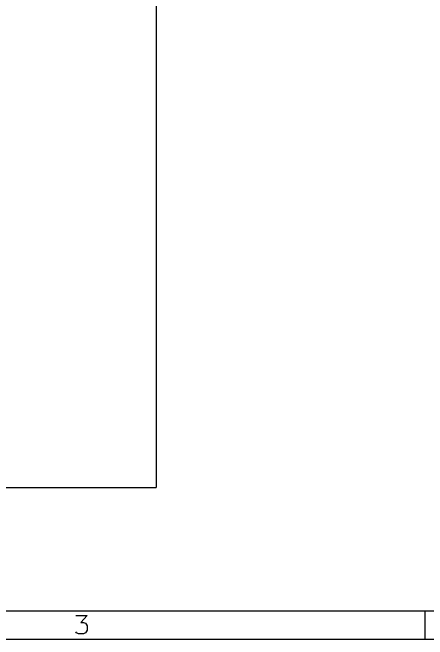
# Model space of a CAD drawing. Header units: millimetres. Extents: x 10 to 287, y -200 to -10.
# Drawn here: x 130.81 to 160.18, y -200.01 to -155.59 of the extents above; entities that cross this region are included whole.
import ezdxf

# ---------------------------------------------------------------- set-up
doc = ezdxf.new("R2010")
doc.units = ezdxf.units.MM
doc.layers.add('BLUE', color=174, linetype='CONTINUOUS')
doc.layers.add('RED', color=14, linetype='CONTINUOUS')

msp = doc.modelspace()

# ---------------------------------------------------------------- linework, layer by layer
at = {"layer": 'BLUE', "linetype": 'CONTINUOUS'}
for p in [(140.97, -50.8), (102.87, -189.23)]:
    msp.add_line(p, (140.97, -189.23), dxfattribs=at)
at = {"layer": 'RED', "linetype": 'CONTINUOUS'}
for p, q in [((285.0022, -198.0072), (12, -198.0072)), ((160, -198.0072), (160, -200.0072)), ((135.2843, -198.3009), (136.089, -198.3009)), ((136.089, -198.3009), (135.6557, -198.7961)), ((135.6557, -198.7961), (135.8414, -198.7961)), ((135.8414, -198.7961), (135.9652, -198.858)), ((135.9652, -198.858), (136.0271, -198.9199)), ((136.0271, -198.9199), (136.089, -199.0437)), ((136.089, -199.3532), (136.0271, -199.477)), ((136.089, -199.0437), (136.089, -199.3532)), ((135.3462, -199.539), (135.2843, -199.477)), ((135.47, -199.6009), (135.3462, -199.539)), ((135.8414, -199.6009), (135.47, -199.6009)), ((135.9652, -199.539), (135.8414, -199.6009)), ((136.0271, -199.477), (135.9652, -199.539)), ((287.0022, -200.0072), (10, -200.0072))]:
    msp.add_line(p, q, dxfattribs=at)

doc.saveas('drawing.dxf')
